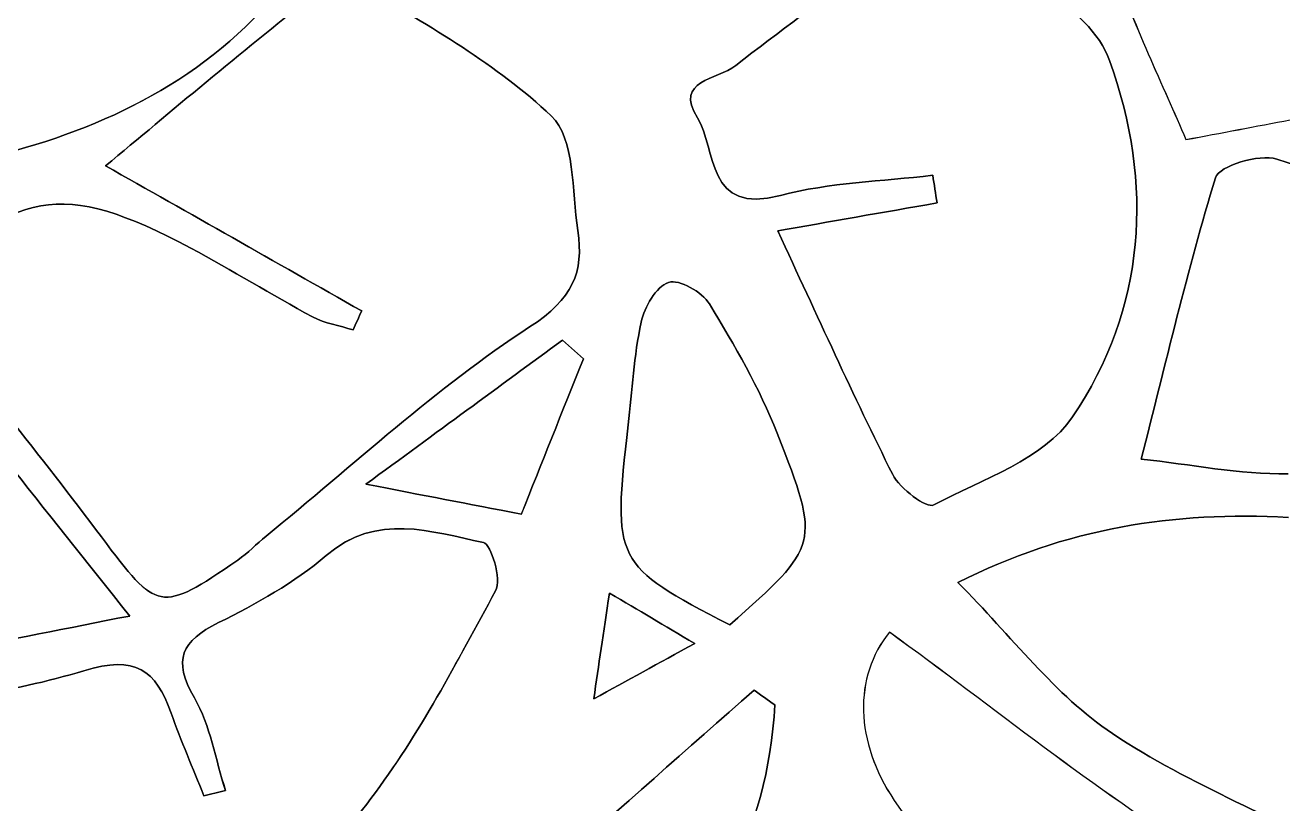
# Model space of a CAD drawing. Extents: x 105 to 524, y 66 to 486.
# Drawn here: x 431.98 to 472.51, y 275.1 to 300.19 of the extents above; entities that cross this region are included whole.
import ezdxf

# ---------------------------------------------------------------- set-up
doc = ezdxf.new("R2010")
doc.units = 0
doc.layers.add('tree', color=7, linetype='CONTINUOUS')

msp = doc.modelspace()

# ---------------------------------------------------------------- linework, layer by layer
at = {"layer": 'tree', "color": 7}
for p, q in [((461.232462, 295.353373), (461.232462, 295.353373)), ((461.232497, 295.353398), (461.232497, 295.353398)), ((449.297107, 290.037411), (449.972677, 289.440976)), ((449.297107, 290.037411), (449.972677, 289.440976)), ((449.972465, 289.441082), (449.297143, 290.037516)), ((449.972465, 289.441082), (449.297143, 290.037516)), ((467.950197, 286.208156), (467.950197, 286.208156)), ((467.950233, 286.208212), (467.950233, 286.208212)), ((447.973415, 284.434816), (447.973415, 284.434816)), ((447.97345, 284.434926), (447.97345, 284.434926)), ((462.041769, 282.230248), (462.041769, 282.230251)), ((462.04184, 282.230199), (462.04184, 282.230195)), ((450.810418, 281.891744), (450.810418, 281.891744)), ((450.810418, 281.891666), (450.810418, 281.891666)), ((435.35346, 281.151595), (435.35346, 281.151595)), ((435.353531, 281.151676), (435.353531, 281.151676)), ((454.687764, 280.863255), (454.687764, 280.863255)), ((454.687799, 280.863149), (454.687799, 280.863149)), ((456.140855, 278.284753), (456.140855, 278.284753)), ((456.140961, 278.284753), (456.140961, 278.284753)), ((438.440054, 275.52958), (438.440054, 275.52958)), ((438.440089, 275.529513), (438.440089, 275.529513))]:
    msp.add_line(p, q, dxfattribs=at)
for points in [[(314.693991, 485.646659), (430.535717, 485.646656), (524.44399, 391.738384), (524.443995, 275.896658)], [(504.443976, 275.895598), (504.443976, 326.210511), (484.452522, 374.464681), (448.867492, 410.042708)], [(431.6724, 296.148174), (435.157739, 297.123721), (438.460656, 298.851623), (440.693069, 302.00787)], [(431.6724, 296.148174), (435.157739, 297.123721), (438.460656, 298.851623), (440.693069, 302.00787)], [(440.693104, 302.007986), (438.460691, 298.851472), (435.157492, 297.123573), (431.672436, 296.148023)], [(440.693104, 302.007986), (438.460691, 298.851472), (435.157492, 297.123573), (431.672436, 296.148023)], [(458.837171, 302.294075), (457.792279, 300.945285), (456.249088, 299.97321), (454.880274, 298.888467)], [(458.837171, 302.294075), (457.792279, 300.945285), (456.249088, 299.97321), (454.880274, 298.888467)], [(454.88031, 298.888492), (456.249123, 299.973234), (457.792314, 300.945046), (458.836959, 302.2941)], [(454.88031, 298.888492), (456.249123, 299.973234), (457.792314, 300.945046), (458.836959, 302.2941)], [(466.995016, 302.326216), (467.66794, 300.219738), (468.667465, 298.217114), (469.390024, 296.501495)], [(466.995054, 302.324776), (467.667978, 300.218298), (468.667484, 298.215674), (469.390076, 296.500055)], [(466.995294, 302.326005), (467.667951, 300.219526), (468.667457, 298.217169), (469.39005, 296.501284)], [(442.957691, 301.388448), (445.033082, 300.133371), (447.196034, 298.912735), (448.936851, 297.265997)], [(442.957691, 301.388448), (445.033082, 300.133371), (447.196034, 298.912735), (448.936851, 297.265997)], [(448.936921, 297.266025), (447.196139, 298.91276), (445.033153, 300.133399), (442.957761, 301.388473)], [(448.936921, 297.266025), (447.196139, 298.91276), (445.033153, 300.133399), (442.957761, 301.388473)], [(464.90315, 301.209357), (465.736552, 300.750951), (466.619378, 299.91637), (466.92887, 299.052954)], [(464.90315, 301.209357), (465.736552, 300.750951), (466.619378, 299.91637), (466.92887, 299.052954)], [(466.929082, 299.052925), (466.61959, 299.916342), (465.736517, 300.750926), (464.903397, 301.209329)], [(466.929082, 299.052925), (466.61959, 299.916342), (465.736517, 300.750926), (464.903397, 301.209329)], [(434.576573, 295.65557), (436.686431, 297.402158), (438.90438, 299.297453), (441.203539, 301.088361)], [(434.576573, 295.65557), (436.686431, 297.402158), (438.90438, 299.297453), (441.203539, 301.088361)], [(441.203644, 301.08839), (438.904486, 299.297482), (436.686501, 297.402183), (434.576679, 295.655594)], [(441.203644, 301.08839), (438.904486, 299.297482), (436.686501, 297.402183), (434.576679, 295.655594)], [(454.880274, 298.888467), (454.289054, 298.419915), (452.890079, 298.42739), (453.64714, 297.204617)], [(454.880274, 298.888467), (454.289054, 298.419915), (452.890079, 298.42739), (453.64714, 297.204617)], [(453.64714, 297.204645), (452.890114, 298.427415), (454.289089, 298.41994), (454.88031, 298.888492)], [(453.64714, 297.204645), (452.890114, 298.427415), (454.289089, 298.41994), (454.88031, 298.888492)], [(466.92887, 299.052954), (468.356139, 295.071468), (468.100057, 291.057679), (465.732001, 287.565303)], [(466.92887, 299.052954), (468.356139, 295.071468), (468.100057, 291.057679), (465.732001, 287.565303)], [(465.732001, 287.565274), (468.100022, 291.057651), (468.356139, 295.07144), (466.929082, 299.052925)], [(465.732001, 287.565274), (468.100022, 291.057651), (468.356139, 295.07144), (466.929082, 299.052925)], [(469.390024, 296.501495), (471.666217, 296.932403), (473.840951, 297.344088), (476.112064, 297.774194)], [(469.39005, 296.501284), (471.666242, 296.932458), (473.840962, 297.344142), (476.112081, 297.773981)], [(469.390076, 296.500055), (471.666269, 296.930963), (473.840989, 297.342647), (476.112108, 297.772753)], [(448.936851, 297.265997), (449.704813, 296.539543), (449.606564, 294.842879), (449.79269, 293.570716)], [(448.936851, 297.265997), (449.704813, 296.539543), (449.606564, 294.842879), (449.79269, 293.570716)], [(449.792513, 293.570741), (449.606635, 294.842904), (449.704919, 296.539567), (448.936921, 297.266025)], [(449.792513, 293.570741), (449.606635, 294.842904), (449.704919, 296.539567), (448.936921, 297.266025)], [(456.320419, 294.698494), (453.919519, 294.055874), (454.276531, 296.18825), (453.64714, 297.204645)], [(456.320419, 294.698494), (453.919519, 294.055874), (454.276531, 296.18825), (453.64714, 297.204645)], [(453.64714, 297.204617), (454.276531, 296.188222), (453.919484, 294.056114), (456.320384, 294.698469)], [(453.64714, 297.204617), (454.276531, 296.188222), (453.919484, 294.056114), (456.320384, 294.698469)], [(470.343089, 295.272157), (470.461904, 295.659281), (471.743934, 296.045333), (472.317269, 295.871798)], [(470.343089, 295.272157), (470.461904, 295.659281), (471.743934, 296.045333), (472.317269, 295.871798)], [(472.317304, 295.871851), (471.743969, 296.045386), (470.46194, 295.659334), (470.343124, 295.271945)], [(472.317304, 295.871851), (471.743969, 296.045386), (470.46194, 295.659334), (470.343124, 295.271945)], [(472.317269, 295.871798), (474.127477, 295.323683), (475.885087, 294.570799), (477.610135, 293.781603)], [(472.317269, 295.871798), (474.127477, 295.323683), (475.885087, 294.570799), (477.610135, 293.781603)], [(477.61017, 293.781656), (475.885122, 294.570852), (474.127513, 295.323736), (472.317304, 295.871851)], [(477.61017, 293.781656), (475.885122, 294.570852), (474.127513, 295.323736), (472.317304, 295.871851)], [(442.830585, 290.980199), (440.042476, 292.559391), (437.25465, 294.138583), (434.576573, 295.65557)], [(442.830585, 290.980199), (440.042476, 292.559391), (437.25465, 294.138583), (434.576573, 295.65557)], [(434.576679, 295.655594), (437.254474, 294.138611), (440.042582, 292.559419), (442.830656, 290.980227)], [(434.576679, 295.655594), (437.254474, 294.138611), (440.042582, 292.559419), (442.830656, 290.980227)], [(428.388357, 291.427927), (431.585264, 294.94166), (433.149834, 295.228934), (437.32383, 293.002847)], [(428.388357, 291.427927), (431.585264, 294.94166), (433.149834, 295.228934), (437.32383, 293.002847)], [(437.3239, 293.002875), (433.149657, 295.228959), (431.58537, 294.941688), (428.388427, 291.427955)], [(437.3239, 293.002875), (433.149657, 295.228959), (431.58537, 294.941689), (428.388427, 291.427955)], [(456.320384, 294.698469), (457.902839, 295.122166), (459.591269, 295.148864), (461.232462, 295.353373)], [(456.320384, 294.698469), (457.902839, 295.122166), (459.591269, 295.148864), (461.232462, 295.353373)], [(461.232497, 295.353398), (459.591304, 295.148893), (457.902874, 295.122194), (456.320419, 294.698494)], [(461.232497, 295.353398), (459.591304, 295.148893), (457.902874, 295.122194), (456.320419, 294.698494)], [(461.232462, 295.353373), (461.277864, 295.055689), (461.322984, 294.758272), (461.368387, 294.460588)], [(461.232462, 295.353373), (461.277864, 295.055689), (461.322984, 294.758272), (461.368387, 294.460588)], [(461.368422, 294.460616), (461.32302, 294.758301), (461.277899, 295.055717), (461.232497, 295.353398)], [(461.368422, 294.460616), (461.32302, 294.758301), (461.277899, 295.055717), (461.232497, 295.353398)], [(467.950197, 286.208156), (468.732623, 289.280039), (469.434369, 292.307867), (470.343089, 295.272157)], [(467.950197, 286.208156), (468.732623, 289.280039), (469.434369, 292.307867), (470.343089, 295.272157)], [(470.343124, 295.271945), (469.434404, 292.307924), (468.732623, 289.280092), (467.950233, 286.208212)], [(470.343124, 295.271945), (469.434404, 292.307924), (468.732623, 289.280092), (467.950233, 286.208212)], [(461.368387, 294.460588), (459.627076, 294.155163), (457.885729, 293.849735), (456.23413, 293.560063)], [(461.368387, 294.460588), (459.627076, 294.155163), (457.885729, 293.849735), (456.23413, 293.560063)], [(456.234165, 293.560091), (457.885765, 293.849764), (459.627111, 294.155188), (461.368422, 294.460616)], [(456.234165, 293.560091), (457.885765, 293.849764), (459.627111, 294.155188), (461.368422, 294.460616)], [(448.240503, 290.463887), (449.639231, 291.374022), (449.990916, 292.214744), (449.792513, 293.570741)], [(448.240503, 290.463887), (449.639231, 291.374022), (449.990916, 292.214745), (449.792513, 293.570741)], [(449.79269, 293.570716), (449.99081, 292.21472), (449.639408, 291.373997), (448.240679, 290.463859)], [(449.79269, 293.570716), (449.99081, 292.21472), (449.639408, 291.373997), (448.240679, 290.463859)], [(456.23413, 293.560063), (457.506282, 290.835789), (458.670025, 288.247409), (459.939496, 285.712161)], [(456.23413, 293.560063), (457.506282, 290.835789), (458.670025, 288.247409), (459.939496, 285.712161)], [(459.939531, 285.712186), (458.67006, 288.247437), (457.506317, 290.835817), (456.234165, 293.560091)], [(459.939531, 285.712186), (458.67006, 288.247437), (457.506317, 290.835817), (456.234165, 293.560091)], [(437.32383, 293.002847), (438.64911, 292.296416), (439.926871, 291.501079), (441.248941, 290.788506)], [(437.32383, 293.002847), (438.64911, 292.296416), (439.926871, 291.501079), (441.248941, 290.788506)], [(441.249047, 290.788534), (439.926695, 291.501107), (438.648934, 292.296176), (437.3239, 293.002875)], [(441.249047, 290.788535), (439.926695, 291.501107), (438.648934, 292.296176), (437.3239, 293.002875)], [(451.835097, 290.617825), (451.941106, 291.108539), (452.316286, 291.766378), (452.71817, 291.899336)], [(451.835097, 290.617825), (451.941106, 291.108539), (452.316286, 291.766378), (452.71817, 291.899336)], [(452.718099, 291.899442), (452.316215, 291.766484), (451.941036, 291.108645), (451.835308, 290.617667)], [(452.718099, 291.899442), (452.316215, 291.766484), (451.941036, 291.108645), (451.835308, 290.617667)], [(454.035125, 291.205024), (453.800951, 291.590543), (453.05726, 292.011573), (452.718099, 291.899442)], [(454.035125, 291.205024), (453.800951, 291.590543), (453.05726, 292.011573), (452.718099, 291.899442)], [(452.71817, 291.899336), (453.057048, 292.011735), (453.800986, 291.590705), (454.03516, 291.204918)], [(452.71817, 291.899336), (453.057048, 292.011735), (453.800986, 291.590705), (454.03516, 291.204918)], [(434.440401, 283.701769), (432.482519, 286.320583), (430.411396, 288.855034), (428.388357, 291.427927)], [(434.440401, 283.701769), (432.482519, 286.320583), (430.411396, 288.855034), (428.388357, 291.427927)], [(428.388427, 291.427955), (430.411467, 288.855058), (432.48259, 286.320611), (434.440471, 283.701793)], [(428.388427, 291.427955), (430.411467, 288.855058), (432.48259, 286.320611), (434.440471, 283.701793)], [(427.52839, 290.988584), (430.132737, 287.714863), (432.535259, 284.69451), (435.353531, 281.151676)], [(427.52839, 290.988584), (430.132737, 287.714863), (432.535259, 284.69451), (435.353531, 281.151676)], [(435.35346, 281.151595), (432.535189, 284.694697), (430.132702, 287.714785), (427.528602, 290.988503)], [(435.35346, 281.151595), (432.535189, 284.694697), (430.132702, 287.714785), (427.528602, 290.988503)], [(456.216244, 287.03959), (455.645873, 288.491965), (454.848489, 289.866917), (454.035125, 291.205024)], [(456.216244, 287.03959), (455.645873, 288.491965), (454.848489, 289.866917), (454.035125, 291.205024)], [(454.03516, 291.204918), (454.848277, 289.867075), (455.645908, 288.491859), (456.216314, 287.039484)], [(454.03516, 291.204918), (454.848277, 289.867075), (455.645908, 288.491859), (456.216314, 287.039484)], [(441.248941, 290.788506), (441.6431, 290.575989), (442.114658, 290.506309), (442.550726, 290.371216)], [(441.248941, 290.788506), (441.6431, 290.575989), (442.114658, 290.506309), (442.550726, 290.371216)], [(442.55055, 290.371244), (442.114481, 290.506337), (441.64317, 290.576018), (441.249047, 290.788535)], [(442.55055, 290.371244), (442.114481, 290.506337), (441.64317, 290.576018), (441.249047, 290.788534)], [(442.830656, 290.980227), (442.737205, 290.77732), (442.644001, 290.574148), (442.55055, 290.371244)], [(442.830656, 290.980227), (442.737205, 290.77732), (442.644001, 290.574148), (442.55055, 290.371244)], [(442.550726, 290.371216), (442.64393, 290.574123), (442.737134, 290.777295), (442.830585, 290.980199)], [(442.550726, 290.371216), (442.64393, 290.574123), (442.737134, 290.777295), (442.830585, 290.980199)], [(451.415326, 287.306999), (451.542432, 288.413098), (451.601699, 289.53442), (451.835097, 290.617825)], [(451.415326, 287.306999), (451.542432, 288.413098), (451.601699, 289.53442), (451.835097, 290.617825)], [(451.835308, 290.617667), (451.601664, 289.534258), (451.542362, 288.413204), (451.415538, 287.306837)], [(451.835308, 290.617667), (451.601664, 289.534258), (451.542362, 288.413204), (451.415538, 287.306837)], [(448.240679, 290.463859), (445.224006, 288.50155), (442.555559, 286.004476), (439.746355, 283.723927)], [(448.240679, 290.463859), (445.224006, 288.50155), (442.555559, 286.004476), (439.746355, 283.723927)], [(439.746425, 283.723955), (442.555348, 286.004504), (445.224076, 288.501575), (448.240503, 290.463887)], [(439.746425, 283.723955), (442.555348, 286.004504), (445.224076, 288.501575), (448.240503, 290.463887)], [(442.963335, 285.397018), (445.2366, 287.062443), (447.266836, 288.550061), (449.297107, 290.037411)], [(442.963335, 285.397018), (445.2366, 287.062443), (447.266836, 288.550061), (449.297107, 290.037411)], [(449.297143, 290.037516), (447.266907, 288.549898), (445.236635, 287.062549), (442.963371, 285.397123)], [(449.297143, 290.037516), (447.266907, 288.549898), (445.236635, 287.062549), (442.963371, 285.397123)], [(449.972677, 289.440976), (449.290158, 287.732297), (448.607886, 286.023621), (447.973415, 284.434816)], [(449.972677, 289.440976), (449.290158, 287.732297), (448.607886, 286.023621), (447.973415, 284.434816)], [(447.97345, 284.434926), (448.607921, 286.023727), (449.290193, 287.732403), (449.972465, 289.441082)], [(447.97345, 284.434926), (448.607921, 286.023727), (449.290193, 287.732403), (449.972465, 289.441082)], [(465.732001, 287.565303), (464.817707, 286.216513), (462.837354, 285.553866), (461.263753, 284.728631)], [(465.732001, 287.565303), (464.817707, 286.216513), (462.837354, 285.553866), (461.263753, 284.728631)], [(461.264, 284.728602), (462.837354, 285.553841), (464.817672, 286.216489), (465.732001, 287.565274)], [(461.264, 284.728602), (462.837354, 285.553841), (464.817672, 286.216489), (465.732001, 287.565274)], [(454.687799, 280.863149), (450.953082, 282.798492), (450.908208, 282.888464), (451.415326, 287.306999)], [(454.687799, 280.863149), (450.953082, 282.798492), (450.908208, 282.888464), (451.415326, 287.306999)], [(451.415538, 287.306837), (450.90842, 282.888305), (450.953293, 282.798598), (454.687764, 280.863255)], [(451.415538, 287.306837), (450.90842, 282.888305), (450.953293, 282.798598), (454.687764, 280.863255)], [(454.687764, 280.863255), (457.575708, 283.42547), (457.627531, 283.445761), (456.216244, 287.03959)], [(454.687764, 280.863255), (457.575708, 283.42547), (457.627531, 283.445761), (456.216244, 287.03959)], [(456.216314, 287.039484), (457.627567, 283.445652), (457.575779, 283.425364), (454.687799, 280.863149)], [(456.216314, 287.039484), (457.627567, 283.445652), (457.575779, 283.425364), (454.687799, 280.863149)], [(472.679113, 285.733733), (471.112427, 285.704911), (469.538791, 286.038092), (467.950197, 286.208156)], [(472.679113, 285.733733), (471.112427, 285.704911), (469.538791, 286.038092), (467.950197, 286.208156)], [(467.950233, 286.208212), (469.538826, 286.038145), (471.112427, 285.704954), (472.679113, 285.733786)], [(467.950233, 286.208212), (469.538826, 286.038145), (471.112427, 285.704954), (472.679113, 285.733786)], [(447.973415, 284.434816), (446.182962, 284.77869), (444.855812, 285.033657), (442.963335, 285.397018)], [(447.973415, 284.434816), (446.182962, 284.77869), (444.855812, 285.033657), (442.963335, 285.397018)], [(442.963371, 285.397123), (444.8556, 285.033494), (446.18275, 284.778796), (447.97345, 284.434926)], [(442.963371, 285.397123), (444.8556, 285.033494), (446.18275, 284.778796), (447.97345, 284.434926)], [(459.939496, 285.712161), (460.16993, 285.252153), (461.041538, 284.6122), (461.264, 284.728602)], [(459.939496, 285.712161), (460.16993, 285.252153), (461.041538, 284.6122), (461.264, 284.728602)], [(461.263753, 284.728631), (461.041574, 284.612225), (460.169966, 285.251913), (459.939531, 285.712186)], [(461.263753, 284.728631), (461.041574, 284.612225), (460.169966, 285.251913), (459.939531, 285.712186)], [(462.041769, 282.230251), (465.511868, 283.984315), (469.012129, 284.536963), (472.689731, 284.324714)], [(462.041769, 282.230251), (465.511868, 283.984315), (469.012129, 284.536963), (472.689731, 284.324714)], [(472.689555, 284.324665), (469.011952, 284.536914), (465.511938, 283.984263), (462.04184, 282.230199)], [(472.689555, 284.324665), (469.011952, 284.536914), (465.511938, 283.984263), (462.04184, 282.230199)], [(441.688255, 283.102491), (443.328884, 284.50147), (445.05686, 283.860981), (446.75492, 283.522716)], [(441.688255, 283.102491), (443.328884, 284.50147), (445.05686, 283.860981), (446.75492, 283.522716)], [(446.754991, 283.522649), (445.05693, 283.860914), (443.328954, 284.501403), (441.688291, 283.102424)], [(446.754991, 283.522498), (445.05693, 283.860762), (443.328954, 284.501251), (441.688291, 283.102272)], [(438.838975, 282.955023), (436.325927, 281.225523), (436.240731, 281.293334), (434.440401, 283.701769)], [(438.838975, 282.955023), (436.325927, 281.225523), (436.240731, 281.293334), (434.440401, 283.701769)], [(434.440471, 283.701793), (436.240802, 281.293362), (436.325998, 281.225547), (438.839046, 282.955051)], [(434.440471, 283.701793), (436.240802, 281.293362), (436.325998, 281.225547), (438.839046, 282.955051)], [(439.746355, 283.723927), (439.43845, 283.474033), (439.163954, 283.178754), (438.838975, 282.955023)], [(439.746355, 283.723927), (439.43845, 283.474033), (439.163954, 283.178754), (438.838975, 282.955023)], [(438.839046, 282.955051), (439.164024, 283.178511), (439.438556, 283.474061), (439.746425, 283.723955)], [(438.839046, 282.955051), (439.164024, 283.178511), (439.438556, 283.474061), (439.746425, 283.723955)], [(446.75492, 283.522716), (446.996608, 283.474661), (447.343742, 282.328246), (447.143999, 281.961145)], [(446.75492, 283.522716), (446.996608, 283.474661), (447.343742, 282.328246), (447.143999, 281.961145)], [(447.144069, 281.961078), (447.343812, 282.328179), (446.996397, 283.474594), (446.754991, 283.522649)], [(447.144069, 281.960927), (447.343812, 282.328027), (446.996397, 283.474442), (446.754991, 283.522498)], [(438.217874, 280.937808), (439.436616, 281.541185), (440.660437, 282.226258), (441.688255, 283.102491)], [(438.217874, 280.937808), (439.436616, 281.541185), (440.660437, 282.226258), (441.688255, 283.102491)], [(441.688291, 283.102424), (440.660226, 282.226191), (439.436686, 281.541118), (438.217945, 280.937741)], [(441.688291, 283.102272), (440.660226, 282.226039), (439.436686, 281.540966), (438.217945, 280.937589)], [(467.021933, 277.363985), (465.169814, 278.598238), (463.765477, 280.503947), (462.041769, 282.230248)], [(467.021933, 277.363985), (465.169814, 278.598238), (463.765477, 280.503947), (462.041769, 282.230248)], [(462.04184, 282.230195), (463.765547, 280.503898), (465.169885, 278.598189), (467.022039, 277.364204)], [(462.04184, 282.230195), (463.765547, 280.503898), (465.169885, 278.598189), (467.022039, 277.364204)], [(447.143999, 281.961145), (445.900422, 279.67499), (444.687572, 277.335703), (443.125684, 275.270073)], [(447.143999, 281.961145), (445.900422, 279.67499), (444.687572, 277.335703), (443.125684, 275.270073)], [(443.125754, 275.270006), (444.687607, 277.335636), (445.900492, 279.674923), (447.144069, 281.961078)], [(443.125754, 275.269854), (444.687607, 277.335484), (445.900492, 279.674772), (447.144069, 281.960927)], [(450.305734, 278.480262), (450.471822, 279.603719), (450.612545, 280.553636), (450.810418, 281.891744)], [(450.305734, 278.480262), (450.471822, 279.603719), (450.612545, 280.553636), (450.810418, 281.891744)], [(450.810418, 281.891666), (450.612545, 280.553823), (450.471822, 279.603906), (450.305734, 278.480185)], [(450.810418, 281.891666), (450.612545, 280.553823), (450.471822, 279.603906), (450.305734, 278.480185)], [(450.810418, 281.891744), (451.791776, 281.311862), (452.540793, 280.869475), (453.561132, 280.266634)], [(450.810418, 281.891744), (451.791776, 281.311862), (452.540793, 280.869475), (453.561132, 280.266634)], [(453.561132, 280.266553), (452.540793, 280.869394), (451.791776, 281.311784), (450.810418, 281.891666)], [(453.561132, 280.266553), (452.540793, 280.869394), (451.791776, 281.311784), (450.810418, 281.891666)], [(435.353531, 281.151676), (431.289001, 280.351798), (427.932921, 279.691557), (424.396606, 278.995805)], [(435.353531, 281.151676), (431.289001, 280.351798), (427.932921, 279.691557), (424.396606, 278.995805)], [(424.396817, 278.995724), (427.932885, 279.691476), (431.289213, 280.351985), (435.35346, 281.151595)], [(424.396817, 278.995724), (427.932885, 279.691476), (431.289213, 280.351985), (435.35346, 281.151595)], [(437.438694, 278.513625), (436.728094, 279.745207), (437.021287, 280.345377), (438.217874, 280.937808)], [(437.438694, 278.513625), (436.728094, 279.745207), (437.021287, 280.345377), (438.217874, 280.937808)], [(438.217945, 280.937741), (437.021358, 280.34531), (436.728164, 279.74514), (437.438447, 278.513558)], [(438.217945, 280.937589), (437.021358, 280.345159), (436.728164, 279.744988), (437.438447, 278.513406)], [(459.83585, 280.63002), (458.664098, 279.186185), (458.727916, 277.097596), (459.989661, 275.212443)], [(459.835862, 280.629807), (458.66412, 279.185974), (458.72794, 277.097383), (459.989673, 275.212498)], [(459.835889, 280.628579), (458.664146, 279.184746), (458.727967, 277.096155), (459.9897, 275.211003)], [(469.903563, 273.411125), (466.412897, 275.577406), (463.20075, 278.192484), (459.83585, 280.63002)], [(469.903555, 273.410912), (466.412894, 275.577194), (463.20075, 278.192272), (459.835862, 280.629807)], [(469.903581, 273.409684), (466.412921, 275.575966), (463.200776, 278.191043), (459.835889, 280.628579)], [(453.561132, 280.266634), (452.370966, 279.613596), (451.405378, 279.083639), (450.305734, 278.480262)], [(453.561132, 280.266634), (452.370966, 279.613596), (451.405378, 279.083639), (450.305734, 278.480262)], [(450.305734, 278.480185), (451.405378, 279.083562), (452.370966, 279.613519), (453.561132, 280.266553)], [(450.305734, 278.480185), (451.405378, 279.083562), (452.370966, 279.613519), (453.561132, 280.266553)], [(433.87832, 279.390122), (435.53821, 279.895783), (436.191907, 279.419226), (436.689394, 278.021845)], [(433.87832, 279.390122), (435.53821, 279.895783), (436.191907, 279.419226), (436.689394, 278.021845)], [(436.689429, 278.021778), (436.191942, 279.419156), (435.538245, 279.895716), (433.87839, 279.390055)], [(436.689429, 278.021627), (436.191942, 279.419004), (435.538245, 279.895565), (433.87839, 279.389904)], [(426.545834, 278.063759), (429.012703, 278.353167), (431.516684, 278.670607), (433.87832, 279.390122)], [(426.545834, 278.063759), (429.012703, 278.353167), (431.516684, 278.670607), (433.87832, 279.390122)], [(433.87839, 279.390055), (431.516719, 278.670808), (429.012773, 278.3531), (426.545904, 278.06396)], [(433.87839, 279.389904), (431.516719, 278.670657), (429.012773, 278.352949), (426.545904, 278.063808)], [(437.438447, 278.513558), (437.952515, 277.622907), (438.11885, 276.53149), (438.440089, 275.529513)], [(437.438447, 278.513406), (437.952515, 277.622755), (438.11885, 276.531338), (438.440089, 275.529361)], [(438.440054, 275.52958), (438.118814, 276.531557), (437.952444, 277.622974), (437.438694, 278.513625)], [(438.440054, 275.52958), (438.118814, 276.531557), (437.952444, 277.622974), (437.438694, 278.513625)], [(442.387567, 267.209856), (446.891375, 271.187333), (451.181541, 274.976061), (455.471671, 278.764785)], [(442.387567, 267.209856), (446.891375, 271.187333), (451.181541, 274.976061), (455.471671, 278.764785)], [(455.471495, 278.764785), (451.181611, 274.976061), (446.891445, 271.187333), (442.387673, 267.209856)], [(455.471495, 278.764785), (451.181611, 274.976061), (446.891445, 271.187333), (442.387673, 267.209856)], [(456.140961, 278.284753), (455.917723, 278.444674), (455.694732, 278.604864), (455.471495, 278.764785)], [(456.140961, 278.284753), (455.917723, 278.444674), (455.694732, 278.604864), (455.471495, 278.764785)], [(455.471671, 278.764785), (455.694662, 278.604595), (455.9179, 278.444674), (456.140855, 278.284753)], [(455.471671, 278.764785), (455.694662, 278.604595), (455.9179, 278.444674), (456.140855, 278.284753)], [(436.689394, 278.021845), (437.009011, 277.123723), (437.390328, 276.24749), (437.744164, 275.361379)], [(436.689394, 278.021845), (437.009011, 277.123723), (437.390328, 276.24749), (437.744164, 275.361379)], [(437.7442, 275.361312), (437.390399, 276.247423), (437.009081, 277.123656), (436.689429, 278.021778)], [(437.7442, 275.36116), (437.390399, 276.247271), (437.009081, 277.123504), (436.689429, 278.021627)], [(456.140855, 278.284753), (455.927777, 274.158029), (454.063629, 270.80742), (450.827704, 268.22812)], [(456.140855, 278.284753), (455.927777, 274.158029), (454.063629, 270.80742), (450.827704, 268.22812)], [(450.827775, 268.22812), (454.0637, 270.80742), (455.927848, 274.158029), (456.140961, 278.284753)], [(450.827775, 268.22812), (454.0637, 270.80742), (455.927848, 274.158029), (456.140961, 278.284753)], [(475.090102, 273.130737), (472.427759, 274.595929), (469.534981, 275.689483), (467.021933, 277.363985)], [(475.090102, 273.130737), (472.427759, 274.595929), (469.534981, 275.689483), (467.021933, 277.363985)], [(467.022039, 277.364204), (469.535087, 275.689434), (472.427582, 274.595879), (475.090172, 273.130687)], [(467.022039, 277.364204), (469.535087, 275.689434), (472.427582, 274.595879), (475.090172, 273.130687)], [(524.443995, 275.896663), (524.443995, 160.054933), (430.535721, 66.146656), (314.693991, 66.146652)], [(448.867492, 141.748494), (484.452522, 177.326518), (504.443976, 225.580675), (504.443976, 275.895598)], [(437.744164, 275.361379), (437.976222, 275.417446), (438.207997, 275.473513), (438.440054, 275.52958)], [(437.744164, 275.361379), (437.976222, 275.417446), (438.207997, 275.473513), (438.440054, 275.52958)], [(438.440089, 275.529513), (438.208067, 275.473446), (437.97601, 275.417379), (437.7442, 275.361312)], [(438.440089, 275.529361), (438.208067, 275.473294), (437.97601, 275.417227), (437.7442, 275.36116)], [(438.112182, 270.047593), (439.842557, 271.818746), (441.698451, 273.382451), (443.125754, 275.270006)], [(438.112182, 270.047441), (439.842557, 271.818594), (441.698451, 273.382299), (443.125754, 275.269854)], [(443.125684, 275.270073), (441.69838, 273.382518), (439.842522, 271.818813), (438.112394, 270.04766)], [(443.125684, 275.270073), (441.69838, 273.382518), (439.842522, 271.818813), (438.112394, 270.04766)], [(459.989661, 275.212443), (462.140617, 271.998796), (465.171437, 270.258614), (469.125406, 269.570069)], [(459.989673, 275.212498), (462.140627, 271.99885), (465.171723, 270.258402), (469.125419, 269.569858)], [(459.9897, 275.211003), (462.140654, 271.997355), (465.171483, 270.257174), (469.125446, 269.56863)]]:
    msp.add_open_spline(points, degree=3, dxfattribs=at)

doc.saveas('drawing.dxf')
